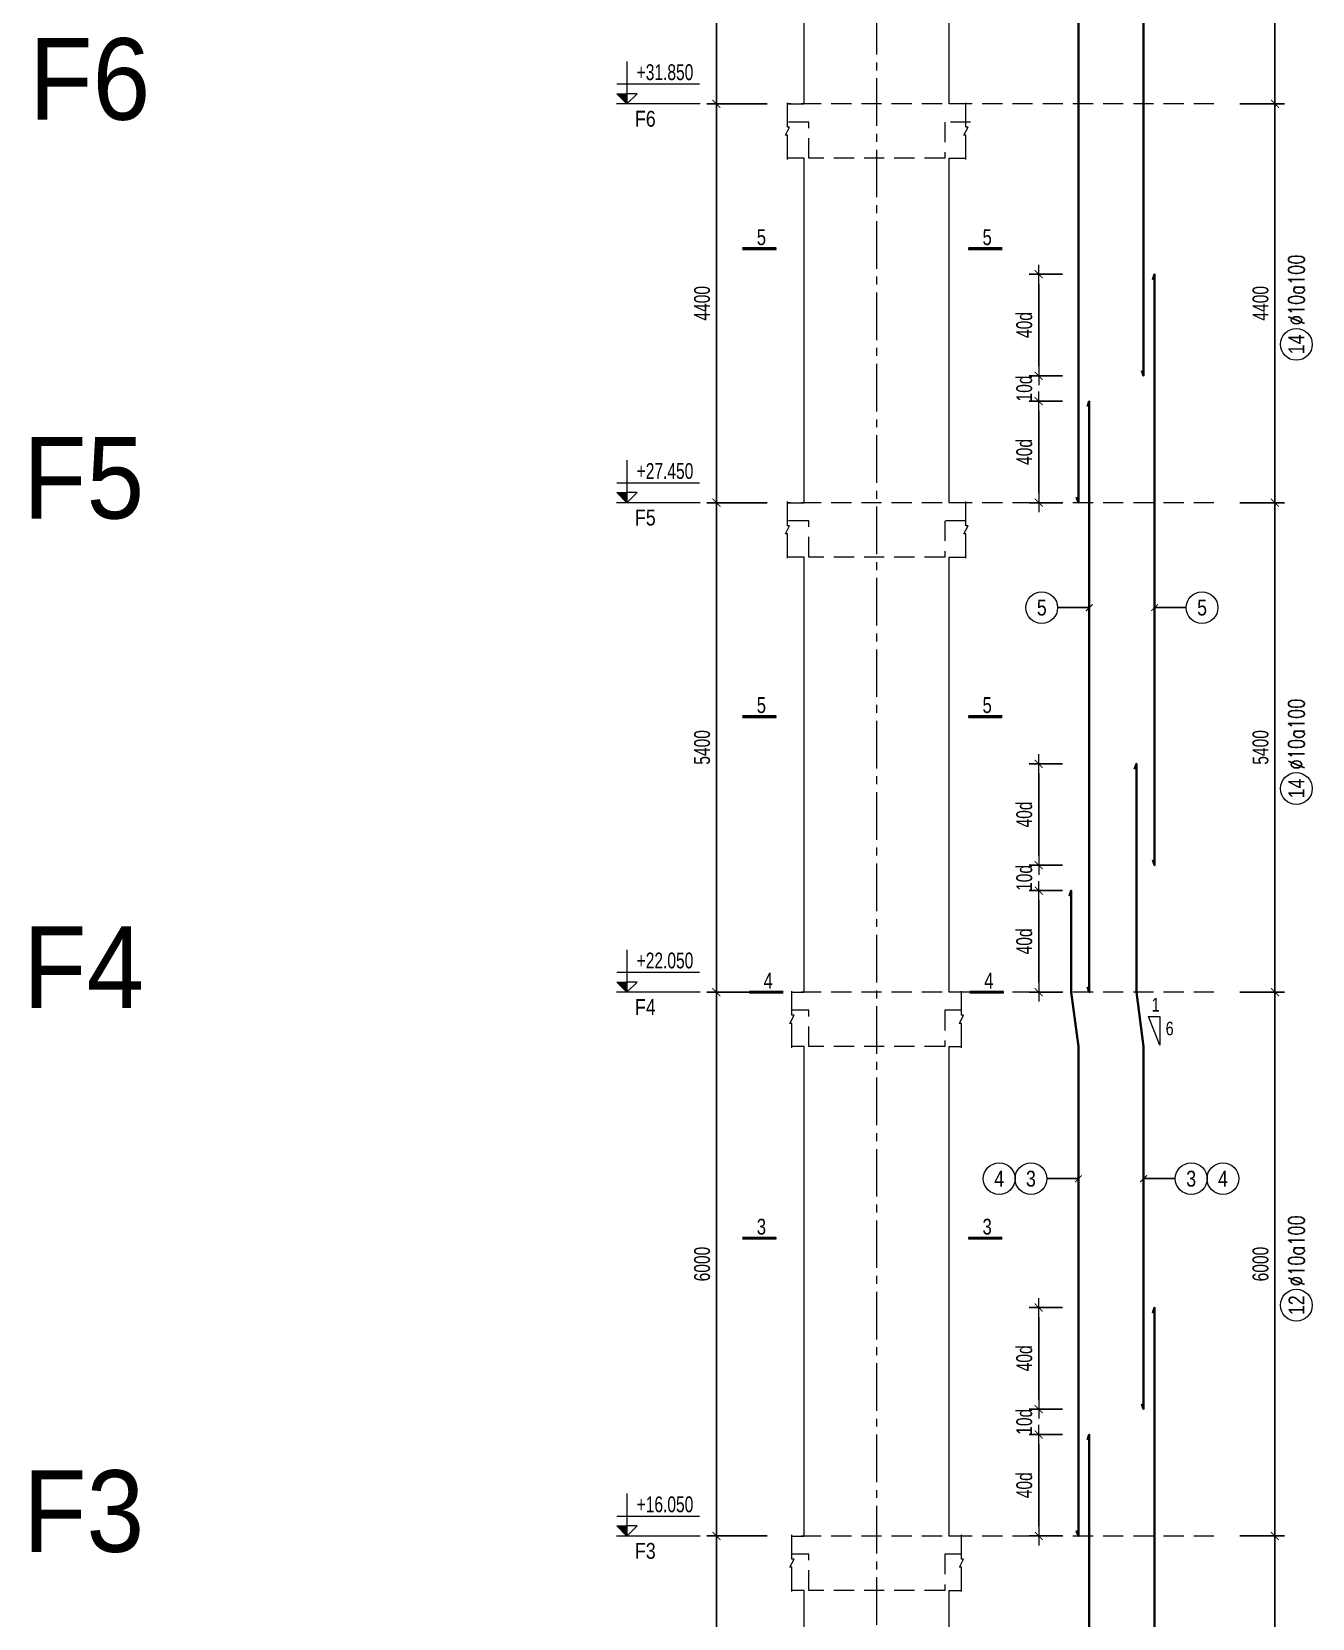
# Model space of a CAD drawing. Header units: millimetres. Extents: x 49323 to 380960, y -6102 to 181761.
# Drawn here: x 163758 to 177889, y 24723 to 42227 of the extents above; entities that cross this region are included whole.
import ezdxf
from ezdxf.enums import TextEntityAlignment as Align

# ---------------------------------------------------------------- set-up
doc = ezdxf.new("R2010")
doc.units = ezdxf.units.MM
doc.linetypes.add('CENTER2', pattern=[1.125, 0.75, -0.125, 0.125, -0.125])
doc.linetypes.add('HIDDEN2', pattern=[4.7625, 3.175, -1.5875])
doc.layers.get('0').update_dxf_attribs({"lineweight": 20})
doc.layers.get('Defpoints').update_dxf_attribs({"color": 151, "lineweight": 9})
for name, color, linetype, lineweight in [('kata_thep chu', 4, 'Continuous', 35), ('NDC_S_ANNO', 7, 'Continuous', 20), ('NDC_S_AXIS', 5, 'CENTER2', 13), ('NDC_S_BREAK-LINE', 1, 'Continuous', 15), ('NDC_S_CONTINUOUS', 3, 'Continuous', 20), ('NDC_S_DIM', 1, 'Continuous', 15), ('NDC_S_HIDDEN', 8, 'HIDDEN2', 13), ('NDC_S_LEADER', 1, 'Continuous', 15), ('NDC_S_SYMBOL', 1, 'Continuous', 15), ('NDC_S_TEXT SYMBOL', 7, 'Continuous', 20), ('NDC_S_THIN LINE', 8, 'Continuous', 9), ('NDC_S_VN TEXT', 7, 'Continuous', 20)]:
    doc.layers.add(name, color=color, linetype=linetype, lineweight=lineweight)
doc.styles.add('ARIAL', font='arial.ttf', dxfattribs={"width": 0.8})
doc.styles.add('DrawingTitle', font='FRADM.TTF', dxfattribs={"width": 0.95})
doc.styles.add('NDC_ANNO', font='', dxfattribs={"width": 0.8})
doc.styles.add('NDC_DIM', font='', dxfattribs={"width": 0.75})
doc.styles.add('NDC_EN TXT', font='romans.shx', dxfattribs={"width": 0.8})
doc.styles.add('NDC_VIE TXT', font='arial.ttf', dxfattribs={"width": 0.8})
doc.styles.get('NDC_ANNO').set_extended_font_data('Dotum')
doc.styles.get('NDC_DIM').set_extended_font_data('Dotum')
doc.dimstyles.new('NDC_dim_70', dxfattribs={"dimscale": 70, "dimtxt": 2.5, "dimasz": 1.5, "dimexe": 1.5, "dimexo": 2.5, "dimgap": 1, "dimtad": 1, "dimdec": 0, "dimzin": 0, "dimdsep": 46, "dimtxsty": 'NDC_DIM', "dimblk": 'DIMMARK', "dimcen": 0.09, "dimdle": 1.2, "dimclrd": 1, "dimclre": 1, "dimclrt": 3, "dimadec": 0, "dimazin": 0, "dimtfac": 1, "dimtdec": 0, "dimtix": 1, "dimtofl": 0, "dimtmove": 0, "dimatfit": 3, "dimfxl": 8, "dimfxlon": 1, "dimtolj": 1, "dimtzin": 0, "dimarcsym": 0})
doc.dimstyles.new('NDC_dim_75', dxfattribs={"dimscale": 75, "dimtxt": 2.5, "dimasz": 1.5, "dimexe": 1.5, "dimexo": 2.5, "dimgap": 1, "dimtad": 1, "dimdec": 0, "dimzin": 0, "dimdsep": 46, "dimtxsty": 'NDC_DIM', "dimblk": 'DIMMARK', "dimcen": 0.09, "dimdle": 1.2, "dimclrd": 1, "dimclre": 1, "dimclrt": 3, "dimadec": 0, "dimazin": 0, "dimtfac": 1, "dimtdec": 0, "dimtix": 1, "dimtofl": 0, "dimtmove": 0, "dimatfit": 3, "dimfxl": 8, "dimfxlon": 1, "dimtolj": 1, "dimtzin": 0, "dimarcsym": 0})

# ---------------------------------------------------------------- blocks, each defined once
blk = doc.blocks.new('DIMMARK')
at = {"layer": 'NDC_S_DIM', "color": 1}
blk.add_line((-1.5, 0), (1, 0), dxfattribs=at)
at = {"layer": 'NDC_S_DIM', "color": 2, "const_width": 0.1}
blk.add_lwpolyline([(-0.42, -0.42), (0.42, 0.42)], dxfattribs=at)
blk = doc.blocks.new('*D278')
at = {"layer": 'Defpoints', "color": 0, "transparency": 16777216}
for p in [(171314, 25631), (172182, 25631), (172182, 19631)]:
    blk.add_point(p, dxfattribs=at)
at = {"layer": 'NDC_S_DIM', "color": 1, "lineweight": -2, "transparency": 16777216}
for p, q in [((171874, 25631), (171209, 25631)), ((171314, 19736), (171314, 25526)), ((171874, 19631), (171209, 19631))]:
    blk.add_line(p, q, dxfattribs=at)
at = {"layer": 'NDC_S_DIM', "color": 1, "lineweight": -2, "transparency": 16777216, "xscale": 105, "yscale": 105, "zscale": 105}
for p, rotation in [((171314, 25631), 90), ((171314, 19631), 270)]:
    blk.add_blockref('DIMMARK', p, dxfattribs=dict(at, rotation=rotation))
at = {"layer": 'NDC_S_DIM', "color": 3, "transparency": 16777216, "insert": (171156, 22631), "char_height": 175, "attachment_point": 5, "rotation": 90, "style": 'NDC_DIM'}
blk.add_mtext('\\A1;6000', dxfattribs=at)
blk = doc.blocks.new('*D288')
at = {"layer": 'Defpoints', "color": 0, "transparency": 16777216}
for p in [(171314, 31631), (172232, 31631), (172182, 25631)]:
    blk.add_point(p, dxfattribs=at)
at = {"layer": 'NDC_S_DIM', "color": 1, "lineweight": -2, "transparency": 16777216}
for p, q in [((171874, 31631), (171209, 31631)), ((171314, 25736), (171314, 31526)), ((171874, 25631), (171209, 25631))]:
    blk.add_line(p, q, dxfattribs=at)
at = {"layer": 'NDC_S_DIM', "color": 1, "lineweight": -2, "transparency": 16777216, "xscale": 105, "yscale": 105, "zscale": 105}
for p, rotation in [((171314, 31631), 90), ((171314, 25631), 270)]:
    blk.add_blockref('DIMMARK', p, dxfattribs=dict(at, rotation=rotation))
at = {"layer": 'NDC_S_DIM', "color": 3, "transparency": 16777216, "insert": (171156, 28631), "char_height": 175, "attachment_point": 5, "rotation": 90, "style": 'NDC_DIM'}
blk.add_mtext('\\A1;6000', dxfattribs=at)
blk = doc.blocks.new('*D289')
at = {"layer": 'Defpoints', "color": 0, "transparency": 16777216}
for p in [(171314, 37031), (172232, 37031), (172232, 31631)]:
    blk.add_point(p, dxfattribs=at)
at = {"layer": 'NDC_S_DIM', "color": 1, "lineweight": -2, "transparency": 16777216}
for p, q in [((171874, 37031), (171209, 37031)), ((171314, 31736), (171314, 36926)), ((171874, 31631), (171209, 31631))]:
    blk.add_line(p, q, dxfattribs=at)
at = {"layer": 'NDC_S_DIM', "color": 1, "lineweight": -2, "transparency": 16777216, "xscale": 105, "yscale": 105, "zscale": 105}
for p, rotation in [((171314, 37031), 90), ((171314, 31631), 270)]:
    blk.add_blockref('DIMMARK', p, dxfattribs=dict(at, rotation=rotation))
at = {"layer": 'NDC_S_DIM', "color": 3, "transparency": 16777216, "insert": (171156, 34331), "char_height": 175, "attachment_point": 5, "rotation": 90, "style": 'NDC_DIM'}
blk.add_mtext('\\A1;5400', dxfattribs=at)
blk = doc.blocks.new('*D290')
at = {"layer": 'Defpoints', "color": 0, "transparency": 16777216}
for p in [(171314, 41431), (172232, 41431), (172232, 37031)]:
    blk.add_point(p, dxfattribs=at)
at = {"layer": 'NDC_S_DIM', "color": 1, "lineweight": -2, "transparency": 16777216}
for p, q in [((171874, 41431), (171209, 41431)), ((171314, 37136), (171314, 41326)), ((171874, 37031), (171209, 37031))]:
    blk.add_line(p, q, dxfattribs=at)
at = {"layer": 'NDC_S_DIM', "color": 1, "lineweight": -2, "transparency": 16777216, "xscale": 105, "yscale": 105, "zscale": 105}
for p, rotation in [((171314, 41431), 90), ((171314, 37031), 270)]:
    blk.add_blockref('DIMMARK', p, dxfattribs=dict(at, rotation=rotation))
at = {"layer": 'NDC_S_DIM', "color": 3, "transparency": 16777216, "insert": (171156, 39231), "char_height": 175, "attachment_point": 5, "rotation": 90, "style": 'NDC_DIM'}
blk.add_mtext('\\A1;4400', dxfattribs=at)
blk = doc.blocks.new('*D291')
at = {"layer": 'Defpoints', "color": 0, "transparency": 16777216}
for p in [(171314, 45831), (172232, 45831), (172232, 41431)]:
    blk.add_point(p, dxfattribs=at)
at = {"layer": 'NDC_S_DIM', "color": 1, "lineweight": -2, "transparency": 16777216}
for p, q in [((171874, 45831), (171209, 45831)), ((171314, 41536), (171314, 45726)), ((171874, 41431), (171209, 41431))]:
    blk.add_line(p, q, dxfattribs=at)
at = {"layer": 'NDC_S_DIM', "color": 1, "lineweight": -2, "transparency": 16777216, "xscale": 105, "yscale": 105, "zscale": 105}
for p, rotation in [((171314, 45831), 90), ((171314, 41431), 270)]:
    blk.add_blockref('DIMMARK', p, dxfattribs=dict(at, rotation=rotation))
at = {"layer": 'NDC_S_DIM', "color": 3, "transparency": 16777216, "insert": (171156, 43631), "char_height": 175, "attachment_point": 5, "rotation": 90, "style": 'NDC_DIM'}
blk.add_mtext('\\A1;4400', dxfattribs=at)
blk = doc.blocks.new('*U2117')
at = {"layer": 'NDC_S_ANNO', "color": 0, "linetype": 'ByBlock', "lineweight": -2}
blk.add_line((-4.36, 0), (1, 0), dxfattribs=at)
at = {"layer": 'NDC_S_ANNO', "ltscale": 0.005, "const_width": 0.5}
blk.add_lwpolyline([(1, 0), (-4.36, 0)], dxfattribs=at)
at = {"layer": 'NDC_S_TEXT SYMBOL', "linetype": 'ByBlock', "lineweight": -2, "style": 'NDC_ANNO', "width": 0.8}
blk.add_attdef('DETAIL', text='', height=2.5, dxfattribs=at).set_placement((-0.64, 1.82), align=Align.MIDDLE_RIGHT)
blk = doc.blocks.new('*D322')
at = {"layer": 'Defpoints', "color": 0, "ltscale": 0.005, "transparency": 16777216}
for p in [(174870, 26751, 0), (175308, 26751), (175308, 25631)]:
    blk.add_point(p, dxfattribs=at)
at = {"layer": 'NDC_S_DIM', "color": 1, "lineweight": -2, "ltscale": 0.005, "transparency": 16777216}
for p, q in [((175133, 26751, 0), (174765, 26751, 0)), ((174870, 25736, 0), (174870, 26646, 0)), ((175133, 25631, 0), (174765, 25631, 0))]:
    blk.add_line(p, q, dxfattribs=at)
at = {"layer": 'NDC_S_DIM', "color": 1, "lineweight": -2, "ltscale": 0.005, "transparency": 16777216, "xscale": 105, "yscale": 105, "zscale": 105}
for p, rotation in [((174870, 26751, 0), 90), ((174870, 25631, 0), 270)]:
    blk.add_blockref('DIMMARK', p, dxfattribs=dict(at, rotation=rotation))
at = {"layer": 'NDC_S_DIM', "color": 3, "ltscale": 0.005, "transparency": 16777216, "insert": (174711, 26191, 0), "char_height": 175, "attachment_point": 5, "rotation": 90, "style": 'NDC_DIM'}
blk.add_mtext('\\A1;40d', dxfattribs=at)
blk = doc.blocks.new('*D323')
at = {"layer": 'Defpoints', "color": 0, "ltscale": 0.005, "transparency": 16777216}
for p in [(174870, 27031), (175308, 27031), (175308, 26751)]:
    blk.add_point(p, dxfattribs=at)
at = {"layer": 'NDC_S_DIM', "color": 1, "lineweight": -2, "ltscale": 0.005, "transparency": 16777216}
for p, q in [((174870, 27136), (174870, 27241)), ((175133, 27031), (174765, 27031)), ((175133, 26751), (174765, 26751)), ((174870, 26646), (174870, 26541))]:
    blk.add_line(p, q, dxfattribs=at)
at = {"layer": 'NDC_S_DIM', "color": 1, "lineweight": -2, "ltscale": 0.005, "transparency": 16777216, "xscale": 105, "yscale": 105, "zscale": 105}
for p, rotation in [((174870, 27031), 270), ((174870, 26751), 90)]:
    blk.add_blockref('DIMMARK', p, dxfattribs=dict(at, rotation=rotation))
at = {"layer": 'NDC_S_DIM', "color": 3, "ltscale": 0.005, "transparency": 16777216, "insert": (174711, 26891), "char_height": 175, "attachment_point": 5, "rotation": 90, "style": 'NDC_DIM'}
blk.add_mtext('\\A1;10d', dxfattribs=at)
blk = doc.blocks.new('*D324')
at = {"layer": 'Defpoints', "color": 0, "ltscale": 0.005, "transparency": 16777216}
for p in [(174870, 28151), (175308, 28151), (175308, 27031)]:
    blk.add_point(p, dxfattribs=at)
at = {"layer": 'NDC_S_DIM', "color": 1, "lineweight": -2, "ltscale": 0.005, "transparency": 16777216}
for p, q in [((175133, 28151), (174765, 28151)), ((174870, 27136), (174870, 28046)), ((175133, 27031), (174765, 27031))]:
    blk.add_line(p, q, dxfattribs=at)
at = {"layer": 'NDC_S_DIM', "color": 1, "lineweight": -2, "ltscale": 0.005, "transparency": 16777216, "xscale": 105, "yscale": 105, "zscale": 105}
for p, rotation in [((174870, 28151), 90), ((174870, 27031), 270)]:
    blk.add_blockref('DIMMARK', p, dxfattribs=dict(at, rotation=rotation))
at = {"layer": 'NDC_S_DIM', "color": 3, "ltscale": 0.005, "transparency": 16777216, "insert": (174711, 27591), "char_height": 175, "attachment_point": 5, "rotation": 90, "style": 'NDC_DIM'}
blk.add_mtext('\\A1;40d', dxfattribs=at)
blk = doc.blocks.new('*D325')
at = {"layer": 'Defpoints', "color": 0, "ltscale": 0.005, "transparency": 16777216}
for p in [(174870, 32751, 0), (175308, 32751), (175308, 31631)]:
    blk.add_point(p, dxfattribs=at)
at = {"layer": 'NDC_S_DIM', "color": 1, "lineweight": -2, "ltscale": 0.005, "transparency": 16777216}
for p, q in [((175133, 32751, 0), (174765, 32751, 0)), ((174870, 31736, 0), (174870, 32646, 0)), ((175133, 31631, 0), (174765, 31631, 0))]:
    blk.add_line(p, q, dxfattribs=at)
at = {"layer": 'NDC_S_DIM', "color": 1, "lineweight": -2, "ltscale": 0.005, "transparency": 16777216, "xscale": 105, "yscale": 105, "zscale": 105}
for p, rotation in [((174870, 32751, 0), 90), ((174870, 31631, 0), 270)]:
    blk.add_blockref('DIMMARK', p, dxfattribs=dict(at, rotation=rotation))
at = {"layer": 'NDC_S_DIM', "color": 3, "ltscale": 0.005, "transparency": 16777216, "insert": (174711, 32191, 0), "char_height": 175, "attachment_point": 5, "rotation": 90, "style": 'NDC_DIM'}
blk.add_mtext('\\A1;40d', dxfattribs=at)
blk = doc.blocks.new('*D326')
at = {"layer": 'Defpoints', "color": 0, "ltscale": 0.005, "transparency": 16777216}
for p in [(174870, 33031), (175308, 33031), (175308, 32751)]:
    blk.add_point(p, dxfattribs=at)
at = {"layer": 'NDC_S_DIM', "color": 1, "lineweight": -2, "ltscale": 0.005, "transparency": 16777216}
for p, q in [((174870, 33136), (174870, 33241)), ((175133, 33031), (174765, 33031)), ((175133, 32751), (174765, 32751)), ((174870, 32646), (174870, 32541))]:
    blk.add_line(p, q, dxfattribs=at)
at = {"layer": 'NDC_S_DIM', "color": 1, "lineweight": -2, "ltscale": 0.005, "transparency": 16777216, "xscale": 105, "yscale": 105, "zscale": 105}
for p, rotation in [((174870, 33031), 270), ((174870, 32751), 90)]:
    blk.add_blockref('DIMMARK', p, dxfattribs=dict(at, rotation=rotation))
at = {"layer": 'NDC_S_DIM', "color": 3, "ltscale": 0.005, "transparency": 16777216, "insert": (174711, 32891), "char_height": 175, "attachment_point": 5, "rotation": 90, "style": 'NDC_DIM'}
blk.add_mtext('\\A1;10d', dxfattribs=at)
blk = doc.blocks.new('*D327')
at = {"layer": 'Defpoints', "color": 0, "ltscale": 0.005, "transparency": 16777216}
for p in [(174870, 34151), (175308, 34151), (175308, 33031)]:
    blk.add_point(p, dxfattribs=at)
at = {"layer": 'NDC_S_DIM', "color": 1, "lineweight": -2, "ltscale": 0.005, "transparency": 16777216}
for p, q in [((175133, 34151), (174765, 34151)), ((174870, 33136), (174870, 34046)), ((175133, 33031), (174765, 33031))]:
    blk.add_line(p, q, dxfattribs=at)
at = {"layer": 'NDC_S_DIM', "color": 1, "lineweight": -2, "ltscale": 0.005, "transparency": 16777216, "xscale": 105, "yscale": 105, "zscale": 105}
for p, rotation in [((174870, 34151), 90), ((174870, 33031), 270)]:
    blk.add_blockref('DIMMARK', p, dxfattribs=dict(at, rotation=rotation))
at = {"layer": 'NDC_S_DIM', "color": 3, "ltscale": 0.005, "transparency": 16777216, "insert": (174711, 33591), "char_height": 175, "attachment_point": 5, "rotation": 90, "style": 'NDC_DIM'}
blk.add_mtext('\\A1;40d', dxfattribs=at)
blk = doc.blocks.new('*D340')
at = {"layer": 'Defpoints', "color": 0, "ltscale": 0.005, "transparency": 16777216}
for p in [(174870, 38151, 0), (175308, 38151), (175308, 37031)]:
    blk.add_point(p, dxfattribs=at)
at = {"layer": 'NDC_S_DIM', "color": 1, "lineweight": -2, "ltscale": 0.005, "transparency": 16777216}
for p, q in [((175133, 38151, 0), (174765, 38151, 0)), ((174870, 37136, 0), (174870, 38046, 0)), ((175133, 37031, 0), (174765, 37031, 0))]:
    blk.add_line(p, q, dxfattribs=at)
at = {"layer": 'NDC_S_DIM', "color": 1, "lineweight": -2, "ltscale": 0.005, "transparency": 16777216, "xscale": 105, "yscale": 105, "zscale": 105}
for p, rotation in [((174870, 38151, 0), 90), ((174870, 37031, 0), 270)]:
    blk.add_blockref('DIMMARK', p, dxfattribs=dict(at, rotation=rotation))
at = {"layer": 'NDC_S_DIM', "color": 3, "ltscale": 0.005, "transparency": 16777216, "insert": (174711, 37591, 0), "char_height": 175, "attachment_point": 5, "rotation": 90, "style": 'NDC_DIM'}
blk.add_mtext('\\A1;40d', dxfattribs=at)
blk = doc.blocks.new('*D341')
at = {"layer": 'Defpoints', "color": 0, "ltscale": 0.005, "transparency": 16777216}
for p in [(174870, 38431), (175308, 38431), (175308, 38151)]:
    blk.add_point(p, dxfattribs=at)
at = {"layer": 'NDC_S_DIM', "color": 1, "lineweight": -2, "ltscale": 0.005, "transparency": 16777216}
for p, q in [((174870, 38536), (174870, 38641)), ((175133, 38431), (174765, 38431)), ((175133, 38151), (174765, 38151)), ((174870, 38046), (174870, 37941))]:
    blk.add_line(p, q, dxfattribs=at)
at = {"layer": 'NDC_S_DIM', "color": 1, "lineweight": -2, "ltscale": 0.005, "transparency": 16777216, "xscale": 105, "yscale": 105, "zscale": 105}
for p, rotation in [((174870, 38431), 270), ((174870, 38151), 90)]:
    blk.add_blockref('DIMMARK', p, dxfattribs=dict(at, rotation=rotation))
at = {"layer": 'NDC_S_DIM', "color": 3, "ltscale": 0.005, "transparency": 16777216, "insert": (174711, 38291), "char_height": 175, "attachment_point": 5, "rotation": 90, "style": 'NDC_DIM'}
blk.add_mtext('\\A1;10d', dxfattribs=at)
blk = doc.blocks.new('*D342')
at = {"layer": 'Defpoints', "color": 0, "ltscale": 0.005, "transparency": 16777216}
for p in [(174870, 39551), (175308, 39551), (175308, 38431)]:
    blk.add_point(p, dxfattribs=at)
at = {"layer": 'NDC_S_DIM', "color": 1, "lineweight": -2, "ltscale": 0.005, "transparency": 16777216}
for p, q in [((175133, 39551), (174765, 39551)), ((174870, 38536), (174870, 39446)), ((175133, 38431), (174765, 38431))]:
    blk.add_line(p, q, dxfattribs=at)
at = {"layer": 'NDC_S_DIM', "color": 1, "lineweight": -2, "ltscale": 0.005, "transparency": 16777216, "xscale": 105, "yscale": 105, "zscale": 105}
for p, rotation in [((174870, 39551), 90), ((174870, 38431), 270)]:
    blk.add_blockref('DIMMARK', p, dxfattribs=dict(at, rotation=rotation))
at = {"layer": 'NDC_S_DIM', "color": 3, "ltscale": 0.005, "transparency": 16777216, "insert": (174711, 38991), "char_height": 175, "attachment_point": 5, "rotation": 90, "style": 'NDC_DIM'}
blk.add_mtext('\\A1;40d', dxfattribs=at)
blk = doc.blocks.new('*D382')
at = {"layer": 'Defpoints', "color": 0, "ltscale": 70, "transparency": 16777216}
for p in [(176913, 25631), (177476, 25631), (176913, 19631)]:
    blk.add_point(p, dxfattribs=at)
at = {"layer": 'NDC_S_DIM', "color": 1, "lineweight": -2, "ltscale": 70, "transparency": 16777216}
for p, q in [((177088, 25631), (177581, 25631)), ((177476, 19736), (177476, 25526)), ((177088, 19631), (177581, 19631))]:
    blk.add_line(p, q, dxfattribs=at)
at = {"layer": 'NDC_S_DIM', "color": 1, "lineweight": -2, "ltscale": 70, "transparency": 16777216, "xscale": 105, "yscale": 105, "zscale": 105}
for p, rotation in [((177476, 25631), 90), ((177476, 19631), 270)]:
    blk.add_blockref('DIMMARK', p, dxfattribs=dict(at, rotation=rotation))
at = {"layer": 'NDC_S_DIM', "color": 3, "ltscale": 70, "transparency": 16777216, "insert": (177318, 22631), "char_height": 175, "attachment_point": 5, "rotation": 90, "style": 'NDC_DIM'}
blk.add_mtext('\\A1;6000', dxfattribs=at)
blk = doc.blocks.new('*D383')
at = {"layer": 'Defpoints', "color": 0, "ltscale": 70, "transparency": 16777216}
for p in [(176913, 31631), (177476, 31631), (176913, 25631)]:
    blk.add_point(p, dxfattribs=at)
at = {"layer": 'NDC_S_DIM', "color": 1, "lineweight": -2, "ltscale": 70, "transparency": 16777216}
for p, q in [((177088, 31631), (177581, 31631)), ((177476, 25736), (177476, 31526)), ((177088, 25631), (177581, 25631))]:
    blk.add_line(p, q, dxfattribs=at)
at = {"layer": 'NDC_S_DIM', "color": 1, "lineweight": -2, "ltscale": 70, "transparency": 16777216, "xscale": 105, "yscale": 105, "zscale": 105}
for p, rotation in [((177476, 31631), 90), ((177476, 25631), 270)]:
    blk.add_blockref('DIMMARK', p, dxfattribs=dict(at, rotation=rotation))
at = {"layer": 'NDC_S_DIM', "color": 3, "ltscale": 70, "transparency": 16777216, "insert": (177318, 28631), "char_height": 175, "attachment_point": 5, "rotation": 90, "style": 'NDC_DIM'}
blk.add_mtext('\\A1;6000', dxfattribs=at)
blk = doc.blocks.new('*D384')
at = {"layer": 'Defpoints', "color": 0, "ltscale": 70, "transparency": 16777216}
for p in [(176913, 37031), (177476, 37031), (176913, 31631)]:
    blk.add_point(p, dxfattribs=at)
at = {"layer": 'NDC_S_DIM', "color": 1, "lineweight": -2, "ltscale": 70, "transparency": 16777216}
for p, q in [((177088, 37031), (177581, 37031)), ((177476, 31736), (177476, 36926)), ((177088, 31631), (177581, 31631))]:
    blk.add_line(p, q, dxfattribs=at)
at = {"layer": 'NDC_S_DIM', "color": 1, "lineweight": -2, "ltscale": 70, "transparency": 16777216, "xscale": 105, "yscale": 105, "zscale": 105}
for p, rotation in [((177476, 37031), 90), ((177476, 31631), 270)]:
    blk.add_blockref('DIMMARK', p, dxfattribs=dict(at, rotation=rotation))
at = {"layer": 'NDC_S_DIM', "color": 3, "ltscale": 70, "transparency": 16777216, "insert": (177318, 34331), "char_height": 175, "attachment_point": 5, "rotation": 90, "style": 'NDC_DIM'}
blk.add_mtext('\\A1;5400', dxfattribs=at)
blk = doc.blocks.new('*D385')
at = {"layer": 'Defpoints', "color": 0, "ltscale": 70, "transparency": 16777216}
for p in [(176913, 41431), (177476, 41431), (176913, 37031)]:
    blk.add_point(p, dxfattribs=at)
at = {"layer": 'NDC_S_DIM', "color": 1, "lineweight": -2, "ltscale": 70, "transparency": 16777216}
for p, q in [((177088, 41431), (177581, 41431)), ((177476, 37136), (177476, 41326)), ((177088, 37031), (177581, 37031))]:
    blk.add_line(p, q, dxfattribs=at)
at = {"layer": 'NDC_S_DIM', "color": 1, "lineweight": -2, "ltscale": 70, "transparency": 16777216, "xscale": 105, "yscale": 105, "zscale": 105}
for p, rotation in [((177476, 41431), 90), ((177476, 37031), 270)]:
    blk.add_blockref('DIMMARK', p, dxfattribs=dict(at, rotation=rotation))
at = {"layer": 'NDC_S_DIM', "color": 3, "ltscale": 70, "transparency": 16777216, "insert": (177318, 39231), "char_height": 175, "attachment_point": 5, "rotation": 90, "style": 'NDC_DIM'}
blk.add_mtext('\\A1;4400', dxfattribs=at)
blk = doc.blocks.new('*D386')
at = {"layer": 'Defpoints', "color": 0, "ltscale": 70, "transparency": 16777216}
for p in [(176913, 45831), (177476, 45831), (176913, 41431)]:
    blk.add_point(p, dxfattribs=at)
at = {"layer": 'NDC_S_DIM', "color": 1, "lineweight": -2, "ltscale": 70, "transparency": 16777216}
for p, q in [((177088, 45831), (177581, 45831)), ((177476, 41536), (177476, 45726)), ((177088, 41431), (177581, 41431))]:
    blk.add_line(p, q, dxfattribs=at)
at = {"layer": 'NDC_S_DIM', "color": 1, "lineweight": -2, "ltscale": 70, "transparency": 16777216, "xscale": 105, "yscale": 105, "zscale": 105}
for p, rotation in [((177476, 45831), 90), ((177476, 41431), 270)]:
    blk.add_blockref('DIMMARK', p, dxfattribs=dict(at, rotation=rotation))
at = {"layer": 'NDC_S_DIM', "color": 3, "ltscale": 70, "transparency": 16777216, "insert": (177318, 43631), "char_height": 175, "attachment_point": 5, "rotation": 90, "style": 'NDC_DIM'}
blk.add_mtext('\\A1;4400', dxfattribs=at)
blk = doc.blocks.new('*U2118')
blk.add_circle((-2.5, 0), 2.5)
at = {"layer": 'NDC_S_VN TEXT', "color": 7, "style": 'ARIAL', "width": 0.8}
blk.add_attdef('SH2', text='', height=2.5, dxfattribs=at).set_placement((-2.5, 0), align=Align.MIDDLE)
at = {"layer": 'NDC_S_VN TEXT', "color": 3, "style": 'NDC_EN TXT', "width": 0.75}
blk.add_attdef('DKKC1', (0.5, -1.25), '', height=2.5, dxfattribs=at)
blk = doc.blocks.new('CD')
at = {"layer": 'NDC_S_ANNO'}
blk.add_hatch(color=3, dxfattribs=at).paths.add_polyline_path([(0, 160), (-161, 160), (0, 0)])
at = {"layer": 'NDC_S_ANNO', "ltscale": 50}
h = blk.add_hatch(dxfattribs=at)
h.set_pattern_fill('ANSI31', color=256, scale=140.6, style=0)
h.paths.add_polyline_path([(0, 160), (0, 0), (161, 160)])
for p, q in [((-159, 314), (1147, 314)), ((1156, 0), (-164, 0))]:
    blk.add_line(p, q, dxfattribs=at)
for points in [[(0, 669), (0, 0)], [(0, 0), (-161, 160), (0, 160)], [(0, 0), (161, 160), (0, 160)]]:
    blk.add_lwpolyline(points, dxfattribs=at)
at = {"layer": 'NDC_S_TEXT SYMBOL', "color": 3, "style": 'NDC_DIM', "width": 0.7}
blk.add_attdef('COT', (154, 375), '', height=250, dxfattribs=at)

msp = doc.modelspace()

# ---------------------------------------------------------------- linework, layer by layer
at = {"layer": 'kata_thep chu', "color": 4, "ltscale": 0.005}
for points in [[(176008, 38490.7), (176028, 38430.7), (176028, 48350.7), (176008, 48290.7)], [(175288.2, 37090.7), (175308.2, 37030.7), (175308.2, 46950.7), (175288.2, 46890.7)], [(176128, 33090.7), (176148, 33030.7), (176148, 39550.7), (176128, 39490.7)], [(175408.2, 31690.7), (175428.2, 31630.7), (175428.2, 38150.7), (175408.2, 38090.7)], [(176008, 27090.7), (176028, 27030.7), (176028, 31030.7), (175948, 31630.7), (175948, 34150.7), (175928, 34090.7)], [(175288.2, 25690.7), (175308.2, 25630.7), (175308.2, 31030.7), (175228.2, 31630.7), (175228.2, 32750.7), (175208.2, 32690.7)], [(176128, 21090.7), (176148, 21030.7), (176148, 28150.7), (176128, 28090.7)], [(175408.2, 19690.7), (175428.2, 19630.7), (175428.2, 26750.7), (175408.2, 26690.7)]]:
    msp.add_lwpolyline(points, dxfattribs=at)
at = {"layer": 'NDC_S_ANNO'}
msp.add_lwpolyline([(176205.4, 31363.9), (176205.4, 31047.5), (176079.7, 31363.9)], close=True, dxfattribs=at)
at = {"layer": 'NDC_S_AXIS', "ltscale": 700}
msp.add_line((173082.3, -3699.8), (173082.3, 179341.9), dxfattribs=at)
at = {"layer": 'NDC_S_BREAK-LINE'}
for points in [[(172097.3, 40818.2), (172097.3, 41085.7), (172074.8, 41085.7), (172119.8, 41175.7), (172097.3, 41175.7), (172097.3, 41443.2)], [(174067.3, 40818.2), (174067.3, 41085.7), (174044.8, 41085.7), (174089.8, 41175.7), (174067.3, 41175.7), (174067.3, 41443.2)], [(172097.3, 36418.2), (172097.3, 36685.7), (172074.8, 36685.7), (172119.8, 36775.7), (172097.3, 36775.7), (172097.3, 37043.2)], [(174067.3, 36418.2), (174067.3, 36685.7), (174044.8, 36685.7), (174089.8, 36775.7), (174067.3, 36775.7), (174067.3, 37043.2)], [(172147.3, 31018.2), (172147.3, 31285.7), (172124.8, 31285.7), (172169.8, 31375.7), (172147.3, 31375.7), (172147.3, 31643.2)], [(174017.3, 31018.2), (174017.3, 31285.7), (173994.8, 31285.7), (174039.8, 31375.7), (174017.3, 31375.7), (174017.3, 31643.2)], [(172147.3, 25018.2), (172147.3, 25285.7), (172124.8, 25285.7), (172169.8, 25375.7), (172147.3, 25375.7), (172147.3, 25643.2)], [(174017.3, 25018.2), (174017.3, 25285.7), (173994.8, 25285.7), (174039.8, 25375.7), (174017.3, 25375.7), (174017.3, 25643.2)]]:
    msp.add_lwpolyline(points, dxfattribs=at)
at = {"layer": 'NDC_S_CONTINUOUS'}
for points in [[(172097.3, 41430.7), (172282.3, 41430.7), (172282.3, 45230.7), (172097.3, 45230.7)], [(174067.3, 41430.7), (173882.3, 41430.7), (173882.3, 45230.7), (174067.3, 45230.7)], [(172097.3, 37030.7), (172282.3, 37030.7), (172282.3, 40830.7), (172097.3, 40830.7)], [(174067.3, 37030.7), (173882.3, 37030.7), (173882.3, 40830.7), (174067.3, 40830.7)], [(172147.3, 31630.7), (172282.3, 31630.7), (172282.3, 36430.7), (172097.3, 36430.7)], [(174067.3, 31630.7), (173882.3, 31630.7), (173882.3, 36430.7), (174067.3, 36430.7)], [(172147.3, 25630.7), (172282.3, 25630.7), (172282.3, 31030.7), (172147.3, 31030.7)], [(174017.3, 25630.7), (173882.3, 25630.7), (173882.3, 31030.7), (174017.3, 31030.7)], [(172147.3, 19630.7), (172282.3, 19630.7), (172282.3, 25030.7), (172147.3, 25030.7)], [(174017.3, 19630.7), (173882.3, 19630.7), (173882.3, 25030.7), (174017.3, 25030.7)]]:
    msp.add_lwpolyline(points, dxfattribs=at)
at = {"layer": 'NDC_S_DIM'}
for centre in [(174903.7, 35872.8), (176672.5, 35872.8), (174433.7, 29573.5), (174783.7, 29573.5), (176552.5, 29573.5), (176902.5, 29573.5)]:
    msp.add_circle(centre, 175, dxfattribs=at)
at = {"layer": 'NDC_S_HIDDEN', "ltscale": 70}
for p, q in [((176803.2, 41430.7), (172097.3, 41430.7)), ((176803.2, 37030.7), (172097.3, 37030.7)), ((176803.2, 31630.7), (172147.3, 31630.7)), ((176803.2, 25630.7), (172147.3, 25630.7))]:
    msp.add_line(p, q, dxfattribs=at)
for points in [[(174117.3, 41230.7), (173832.3, 41230.7), (173832.3, 40830.7), (172332.3, 40830.7), (172332.3, 41230.7), (172097.3, 41230.7)], [(174067.3, 36830.7), (173832.3, 36830.7), (173832.3, 36430.7), (172332.3, 36430.7), (172332.3, 36830.7), (172097.3, 36830.7)], [(174017.3, 31430.7), (173832.3, 31430.7), (173832.3, 31030.7), (172332.3, 31030.7), (172332.3, 31430.7), (172147.3, 31430.7)], [(174017.3, 25430.7), (173832.3, 25430.7), (173832.3, 25030.7), (172332.3, 25030.7), (172332.3, 25430.7), (172147.3, 25430.7)]]:
    msp.add_lwpolyline(points, dxfattribs=at)

# ---------------------------------------------------------------- block references
at = {"layer": 'NDC_S_DIM'}
ref = msp.add_blockref('CD', (170325.6, 41430.7), dxfattribs=dict(at, xscale=0.7, yscale=0.7, zscale=0.7))
ref.add_attrib('COT', '+31.850', (170433.3, 41693), dxfattribs={"layer": '0', "color": 3, "height": 175, "style": 'NDC_DIM', "width": 0.75})
ref = msp.add_blockref('CD', (170325.6, 37030.7), dxfattribs=dict(at, xscale=0.7, yscale=0.7, zscale=0.7))
ref.add_attrib('COT', '+27.450', (170433.3, 37293), dxfattribs={"layer": '0', "color": 3, "height": 175, "style": 'NDC_DIM', "width": 0.75})
ref = msp.add_blockref('CD', (170325.6, 31630.7), dxfattribs=dict(at, xscale=0.7, yscale=0.7, zscale=0.7))
ref.add_attrib('COT', '+22.050', (170433.3, 31893), dxfattribs={"layer": '0', "color": 3, "height": 175, "style": 'NDC_DIM', "width": 0.75})
ref = msp.add_blockref('CD', (170325.6, 25630.7), dxfattribs=dict(at, xscale=0.7, yscale=0.7, zscale=0.7))
ref.add_attrib('COT', '+16.050', (170433.3, 25893), dxfattribs={"layer": '0', "color": 3, "height": 175, "style": 'NDC_DIM', "width": 0.75})
at = {"layer": 'NDC_S_SYMBOL', "xscale": 70, "yscale": 70, "zscale": 70}
for p, values in [((171905.7, 39833), {'DETAIL': '5'}), ((174396.9, 39833), {'DETAIL': '5'}), ((171905.7, 34670.5), {'DETAIL': '5'}), ((174396.9, 34670.5), {'DETAIL': '5'}), ((171980.4, 31630.5), {'DETAIL': '4'}), ((174414.7, 31630.5), {'DETAIL': '4'}), ((171905.7, 28916.3), {'DETAIL': '3'}), ((174396.9, 28916.3), {'DETAIL': '3'})]:
    msp.add_blockref('*U2117', p, dxfattribs=at).add_auto_attribs(values)
at = {"layer": 'NDC_S_THIN LINE', "xscale": 70, "yscale": 70, "zscale": 70, "rotation": 90}
for p, values in [((177713.7, 38952.4), {'SH2': '14', 'DKKC1': '%%c10a100'}), ((177713.7, 34052.4), {'SH2': '14', 'DKKC1': '%%c10a100'}), ((177713.7, 28352.4), {'SH2': '12', 'DKKC1': '%%c10a100'})]:
    msp.add_blockref('*U2118', p, dxfattribs=at).add_auto_attribs(values)

# ---------------------------------------------------------------- texts
at = {"color": 1, "char_height": 900, "width": 4481.166, "attachment_point": 1, "style": 'DrawingTitle'}
for s, insert in [('F6', (163731, 42155.9)), ('F5', (163664.2, 37755.9)), ('F4', (163664.2, 32355.9)), ('F3', (163664.2, 26355.9))]:
    msp.add_mtext(s, dxfattribs=dict(at, insert=insert))
at = {"layer": 'NDC_S_TEXT SYMBOL', "style": 'NDC_ANNO', "width": 0.8}
for s, p in [('1', (176160.4, 31491.9)), ('6', (176314.8, 31230.2))]:
    msp.add_text(s, height=150, dxfattribs=at).set_placement(p, align=Align.MIDDLE_CENTER)
at = {"layer": 'NDC_S_VN TEXT', "style": 'NDC_VIE TXT', "width": 0.8}
for s, p in [('F6', (170415.1, 41266.6)), ('F5', (170415.1, 36866.6)), ('F4', (170415.1, 31466.6)), ('F3', (170415.1, 25466.6))]:
    msp.add_text(s, height=175, dxfattribs=at).set_placement(p, align=Align.MIDDLE_LEFT)
at = {"layer": 'NDC_S_VN TEXT', "color": 7, "style": 'ARIAL', "width": 0.8}
for s, p in [('5', (174903.7, 35872.8)), ('5', (176672.5, 35872.8)), ('4', (174433.7, 29573.5)), ('3', (174783.7, 29573.5)), ('3', (176552.5, 29573.5)), ('4', (176902.5, 29573.5))]:
    msp.add_text(s, height=175, dxfattribs=at).set_placement(p, align=Align.MIDDLE)

# ---------------------------------------------------------------- dimensions: what is measured, and where the dimension line sits
at = {"layer": 'NDC_S_DIM'}
for base, p1, p2, picture, middle in [((171313.8, 45830.7), (172232.3, 41430.7), (172232.3, 45830.7), '*D291', (171156.2, 43630.7)), ((171313.8, 41430.7), (172232.3, 37030.7), (172232.3, 41430.7), '*D290', (171156.2, 39230.7)), ((171313.8, 37030.7), (172232.3, 31630.7), (172232.3, 37030.7), '*D289', (171156.2, 34330.7)), ((171313.8, 31630.7), (172182.3, 25630.7), (172232.3, 31630.7), '*D288', (171156.2, 28630.7)), ((171313.8, 25630.7), (172182.3, 19630.7), (172182.3, 25630.7), '*D278', (171156.2, 22630.7))]:
    dim = msp.add_linear_dim(base=base, p1=p1, p2=p2, angle=90, dimstyle='NDC_dim_70', dxfattribs=at)
    dim.commit()
    dim.dimension.update_dxf_attribs({"geometry": picture, "text_midpoint": middle})
at = {"layer": 'NDC_S_DIM', "ltscale": 70}
for base, p1, p2, picture, middle in [((177475.5, 45830.7), (176913.2, 41430.7), (176913.2, 45830.7), '*D386', (177317.9, 43630.7)), ((177475.5, 41430.7), (176913.2, 37030.7), (176913.2, 41430.7), '*D385', (177317.9, 39230.7)), ((177475.5, 37030.7), (176913.2, 31630.7), (176913.2, 37030.7), '*D384', (177317.9, 34330.7)), ((177475.5, 31630.7), (176913.2, 25630.7), (176913.2, 31630.7), '*D383', (177317.9, 28630.7)), ((177475.5, 25630.7), (176913.2, 19630.7), (176913.2, 25630.7), '*D382', (177317.9, 22630.7))]:
    dim = msp.add_linear_dim(base=base, p1=p1, p2=p2, angle=90, dimstyle='NDC_dim_70', override={"dimtmove": 1}, dxfattribs=at)
    dim.commit()
    dim.dimension.update_dxf_attribs({"geometry": picture, "text_midpoint": middle})
at = {"layer": 'NDC_S_DIM', "ltscale": 0.005}
for base, p1, p2, text, picture, middle in [((174870, 39550.7), (175308.2, 38430.7), (175308.2, 39550.7), '40d', '*D342', (174710.6, 38990.7)), ((174870, 38430.7), (175308.2, 38150.7), (175308.2, 38430.7), '10d', '*D341', (174710.6, 38290.7)), ((174870, 38150.7, 0), (175308.2, 37030.7), (175308.2, 38150.7), '40d', '*D340', (174710.6, 37590.7, 0)), ((174870, 34150.7), (175308.2, 33030.7), (175308.2, 34150.7), '40d', '*D327', (174710.6, 33590.7)), ((174870, 33030.7), (175308.2, 32750.7), (175308.2, 33030.7), '10d', '*D326', (174710.6, 32890.7)), ((174870, 32750.7, 0), (175308.2, 31630.7), (175308.2, 32750.7), '40d', '*D325', (174710.6, 32190.7, 0)), ((174870, 28150.7), (175308.2, 27030.7), (175308.2, 28150.7), '40d', '*D324', (174710.6, 27590.7)), ((174870, 27030.7), (175308.2, 26750.7), (175308.2, 27030.7), '10d', '*D323', (174710.6, 26890.7)), ((174870, 26750.7, 0), (175308.2, 25630.7), (175308.2, 26750.7), '40d', '*D322', (174710.6, 26190.7, 0))]:
    dim = msp.add_linear_dim(base=base, p1=p1, p2=p2, angle=90, text=text, dimstyle='NDC_dim_70', dxfattribs=at)
    dim.commit()
    dim.dimension.update_dxf_attribs({"geometry": picture, "text_midpoint": middle})

# ---------------------------------------------------------------- leaders
at = {"layer": 'NDC_S_LEADER', "ltscale": 0.005}
for points in [[(175428.2, 35872.8), (175078.7, 35872.8)], [(176148, 35872.8), (176497.5, 35872.8)], [(175308.2, 29573.5), (174958.7, 29573.5)], [(176028, 29573.5), (176377.5, 29573.5)]]:
    msp.add_leader(points, dimstyle='NDC_dim_75', override={"dimasz": 1, "dimldrblk": 'ARCHTICK'}, dxfattribs=at)

doc.saveas('drawing.dxf')
